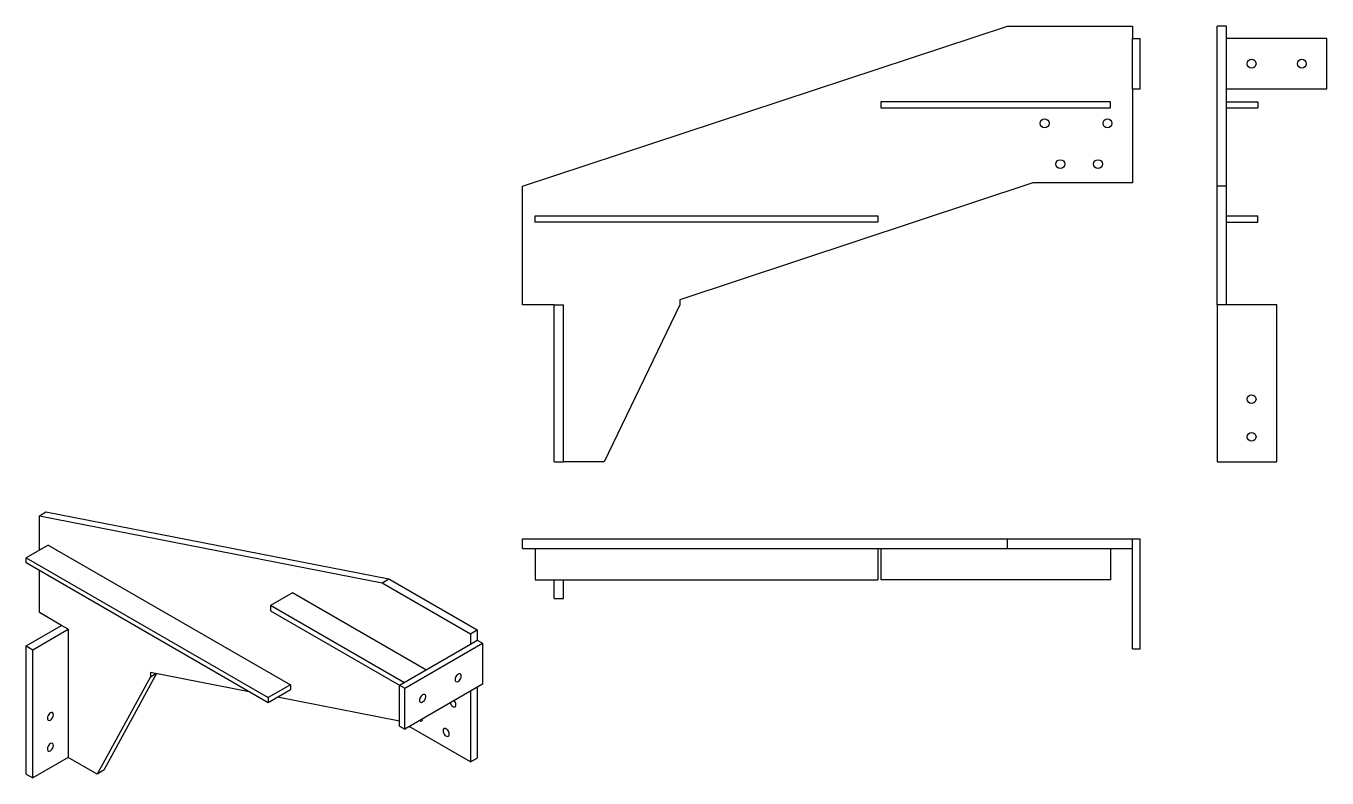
# Model space of a CAD drawing. Header units: millimetres. Extents: x -1153 to 918, y -687 to 511.
import ezdxf

# ---------------------------------------------------------------- set-up
doc = ezdxf.new("R2010")
doc.units = ezdxf.units.MM
for name, color, linetype in [('ProjItem189', 7, 'CONTINUOUS'), ('ProjItem190', 7, 'CONTINUOUS'), ('ProjItem191', 7, 'CONTINUOUS'), ('ProjItem192', 7, 'CONTINUOUS')]:
    doc.layers.add(name, color=color, linetype=linetype)

msp = doc.modelspace()

# ---------------------------------------------------------------- linework, layer by layer
at = {"layer": 'ProjItem189'}
for p, q in [((-362.577, 255.673), (409.341, 510.88)), ((409.341, 510.88), (608.423, 510.88)), ((608.423, 510.88), (608.423, 490.88)), ((608.423, 410.88), (608.423, 490.88)), ((608.423, 490.88), (620.423, 490.88)), ((620.423, 410.88), (620.423, 490.88)), ((608.423, 410.88), (608.423, 260.88)), ((608.423, 410.88), (620.423, 410.88)), ((573.423, 390.313), (207.511, 390.313)), ((207.511, 390.313), (207.511, 380.313)), ((207.511, 380.313), (573.423, 380.313)), ((573.423, 380.313), (573.423, 390.313)), ((-362.577, 66.5799), (-362.577, 255.673)), ((449.597, 260.88), (-112.577, 75.0174)), ((608.423, 260.88), (449.597, 260.88)), ((-342.577, 208.447), (202.678, 208.447)), ((-342.577, 198.447), (-342.577, 208.447)), ((202.678, 208.447), (202.678, 198.447)), ((202.678, 198.447), (-342.577, 198.447)), ((-312.577, 66.5799), (-362.577, 66.5799)), ((-312.577, -183.42), (-312.577, 66.5799)), ((-312.577, 66.5799), (-297.577, 66.5799)), ((-297.577, -183.42), (-297.577, 66.5799)), ((-112.577, 66.5799), (-232.577, -183.42)), ((-112.577, 75.0174), (-112.577, 66.5799)), ((-312.577, -183.42), (-297.577, -183.42)), ((-232.577, -183.42), (-297.577, -183.42))]:
    msp.add_line(p, q, dxfattribs=at)
for centre in [(468.423, 355.88), (568.423, 355.88), (493.423, 290.978), (553.423, 290.978)]:
    msp.add_circle(centre, 7, dxfattribs=at)
at = {"layer": 'ProjItem190'}
for p, q in [((-1132.02, -268.965), (-1121.42, -262.841)), ((-1132.02, -323.855), (-1132.02, -268.965)), ((-1132.02, -268.965), (-586.193, -375.724)), ((-1121.42, -262.841), (-575.587, -369.6)), ((-1117.88, -315.69), (-1153.23, -336.103)), ((-1117.88, -315.69), (-732.327, -538.289)), ((-1153.23, -336.103), (-767.682, -558.702)), ((-1153.23, -344.268), (-1153.23, -336.103)), ((-767.682, -566.867), (-1153.23, -344.268)), ((-1132.02, -423.359), (-1132.02, -356.515)), ((-586.193, -375.724), (-575.587, -369.6)), ((-575.587, -369.6), (-434.814, -450.875)), ((-728.909, -391.769), (-764.264, -412.181)), ((-516.532, -514.385), (-728.909, -391.769)), ((-586.193, -375.724), (-445.421, -456.999)), ((-551.888, -534.797), (-764.264, -412.181)), ((-764.264, -412.181), (-764.264, -420.346)), ((-1096.67, -443.771), (-1132.02, -423.359)), ((-764.264, -420.346), (-558.558, -539.111)), ((-1153.23, -476.431), (-1096.67, -443.771)), ((-1142.63, -482.555), (-1086.06, -449.895)), ((-1086.06, -449.895), (-1096.67, -443.771)), ((-1086.06, -449.895), (-1086.06, -654.019)), ((-445.421, -456.999), (-434.814, -450.875)), ((-434.814, -450.875), (-434.814, -467.205)), ((-558.558, -538.648), (-445.421, -473.329)), ((-550.073, -543.547), (-426.329, -472.104)), ((-445.421, -456.999), (-445.421, -473.329)), ((-445.421, -473.329), (-434.814, -467.205)), ((-434.814, -467.205), (-426.329, -472.104)), ((-426.329, -472.104), (-426.329, -537.424)), ((-1153.23, -680.555), (-1153.23, -476.431)), ((-1153.23, -476.431), (-1142.63, -482.555)), ((-1142.63, -686.679), (-1142.63, -482.555)), ((-955.245, -525.421), (-1040.1, -680.555)), ((-945.285, -520.48), (-1029.49, -674.432)), ((-955.245, -518.532), (-955.245, -525.421)), ((-798.197, -549.249), (-955.245, -518.532)), ((-955.245, -525.421), (-946.332, -520.275)), ((-732.327, -538.289), (-767.682, -558.702)), ((-732.327, -538.289), (-732.327, -546.454)), ((-426.329, -537.424), (-550.073, -608.867)), ((-732.327, -546.454), (-767.682, -566.867)), ((-767.682, -558.702), (-767.682, -566.867)), ((-558.558, -596.12), (-752.61, -558.165)), ((-558.558, -603.968), (-558.558, -538.648)), ((-558.558, -538.648), (-550.073, -543.547)), ((-550.073, -608.867), (-550.073, -543.547)), ((-445.421, -548.446), (-445.421, -661.123)), ((-434.814, -542.322), (-434.814, -654.999)), ((-558.558, -603.968), (-550.073, -608.867)), ((-445.421, -661.123), (-543.002, -604.784)), ((-1086.06, -654.019), (-1142.63, -686.679)), ((-1040.1, -680.555), (-1086.06, -654.019)), ((-445.421, -661.123), (-434.814, -654.999)), ((-1153.23, -680.555), (-1142.63, -686.679)), ((-1029.49, -674.432), (-1040.1, -680.555))]:
    msp.add_line(p, q, dxfattribs=at)
for centre, major_axis, start_param, end_param in [((-465.22, -527.217), (-3.5, -6.0622), 3.14159, 6.28319), ((-465.22, -527.217), (-3.5, -6.0622), 0, 0.785398), ((-465.22, -527.217), (-3.5, -6.0622), 0.785398, 3.14159), ((-521.789, -559.877), (-3.5, -6.0622), 3.14159, 6.28319), ((-521.789, -559.877), (-3.5, -6.0622), 0.785398, 3.14159), ((-521.789, -559.877), (-3.5, -6.0622), 0, 0.785398), ((-473.705, -567.226), (3.5, -6.0622), -1.87868, 0), ((-473.705, -567.226), (3.5, -6.0622), 0, -4.4045), ((-1114.34, -588.699), (3.5, 6.0622), -5.49779, -3.14159), ((-1114.34, -588.699), (3.5, 6.0622), -3.14159, 0), ((-1114.34, -588.699), (3.5, 6.0622), 0, -5.49779), ((-526.738, -589.6), (-3.5, 6.0622), 2.37024, 3.14159), ((-526.738, -589.6), (-3.5, 6.0622), 3.14159, 3.91294), ((-484.312, -614.094), (-3.5, 6.0622), 0, 0.785398), ((-484.312, -614.094), (-3.5, 6.0622), 0.785398, 3.14159), ((-484.312, -614.094), (-3.5, 6.0622), 3.14159, 0), ((-1114.34, -637.689), (3.5, 6.0622), -5.49779, -3.14159), ((-1114.34, -637.689), (3.5, 6.0622), -3.14159, 0), ((-1114.34, -637.689), (3.5, 6.0622), 0, -5.49779)]:
    msp.add_ellipse(centre, major_axis=major_axis, ratio=0.57735, start_param=start_param, end_param=end_param, dxfattribs=at)
at = {"layer": 'ProjItem191'}
for p, q in [((757.961, 510.88), (742.961, 510.88)), ((742.961, 255.673), (742.961, 510.88)), ((757.961, 255.673), (757.961, 510.88)), ((917.961, 490.88), (757.961, 490.88)), ((917.961, 410.88), (917.961, 490.88)), ((757.961, 410.88), (917.961, 410.88)), ((757.961, 390.313), (807.961, 390.313)), ((757.961, 380.313), (807.961, 380.313)), ((807.961, 390.313), (807.961, 380.313)), ((757.961, 255.673), (742.961, 255.673)), ((742.961, 66.5799), (742.961, 255.673)), ((757.961, 66.5799), (757.961, 255.673)), ((757.961, 208.447), (807.961, 208.447)), ((807.961, 198.447), (807.961, 208.447)), ((757.961, 198.447), (807.961, 198.447)), ((757.961, 66.5799), (742.961, 66.5799)), ((742.961, 66.5799), (742.961, -183.42)), ((837.961, 66.5799), (757.961, 66.5799)), ((837.961, -183.42), (837.961, 66.5799)), ((742.961, -183.42), (837.961, -183.42))]:
    msp.add_line(p, q, dxfattribs=at)
for centre in [(797.961, 450.88), (877.961, 450.88), (797.961, -83.4201), (797.961, -143.42)]:
    msp.add_circle(centre, 7, dxfattribs=at)
at = {"layer": 'ProjItem192'}
for p, q in [((-362.577, -320.958), (-362.577, -305.958)), ((-362.577, -305.958), (409.341, -305.958)), ((409.341, -320.958), (409.341, -305.958)), ((409.341, -305.958), (608.423, -305.958)), ((608.423, -305.958), (620.423, -305.958)), ((608.423, -320.958), (608.423, -305.958)), ((620.423, -480.958), (620.423, -305.958)), ((-362.577, -320.958), (409.341, -320.958)), ((-342.577, -320.958), (-342.577, -370.958)), ((202.678, -320.958), (202.678, -370.958)), ((207.511, -320.958), (207.511, -370.958)), ((409.341, -320.958), (608.423, -320.958)), ((573.423, -320.958), (573.423, -370.958)), ((608.423, -480.958), (608.423, -320.958)), ((-342.577, -370.958), (202.678, -370.958)), ((-312.577, -400.958), (-312.577, -370.958)), ((-297.577, -400.958), (-297.577, -370.958)), ((573.423, -370.958), (207.511, -370.958)), ((-312.577, -400.958), (-297.577, -400.958)), ((608.423, -480.958), (620.423, -480.958))]:
    msp.add_line(p, q, dxfattribs=at)

doc.saveas('drawing.dxf')
